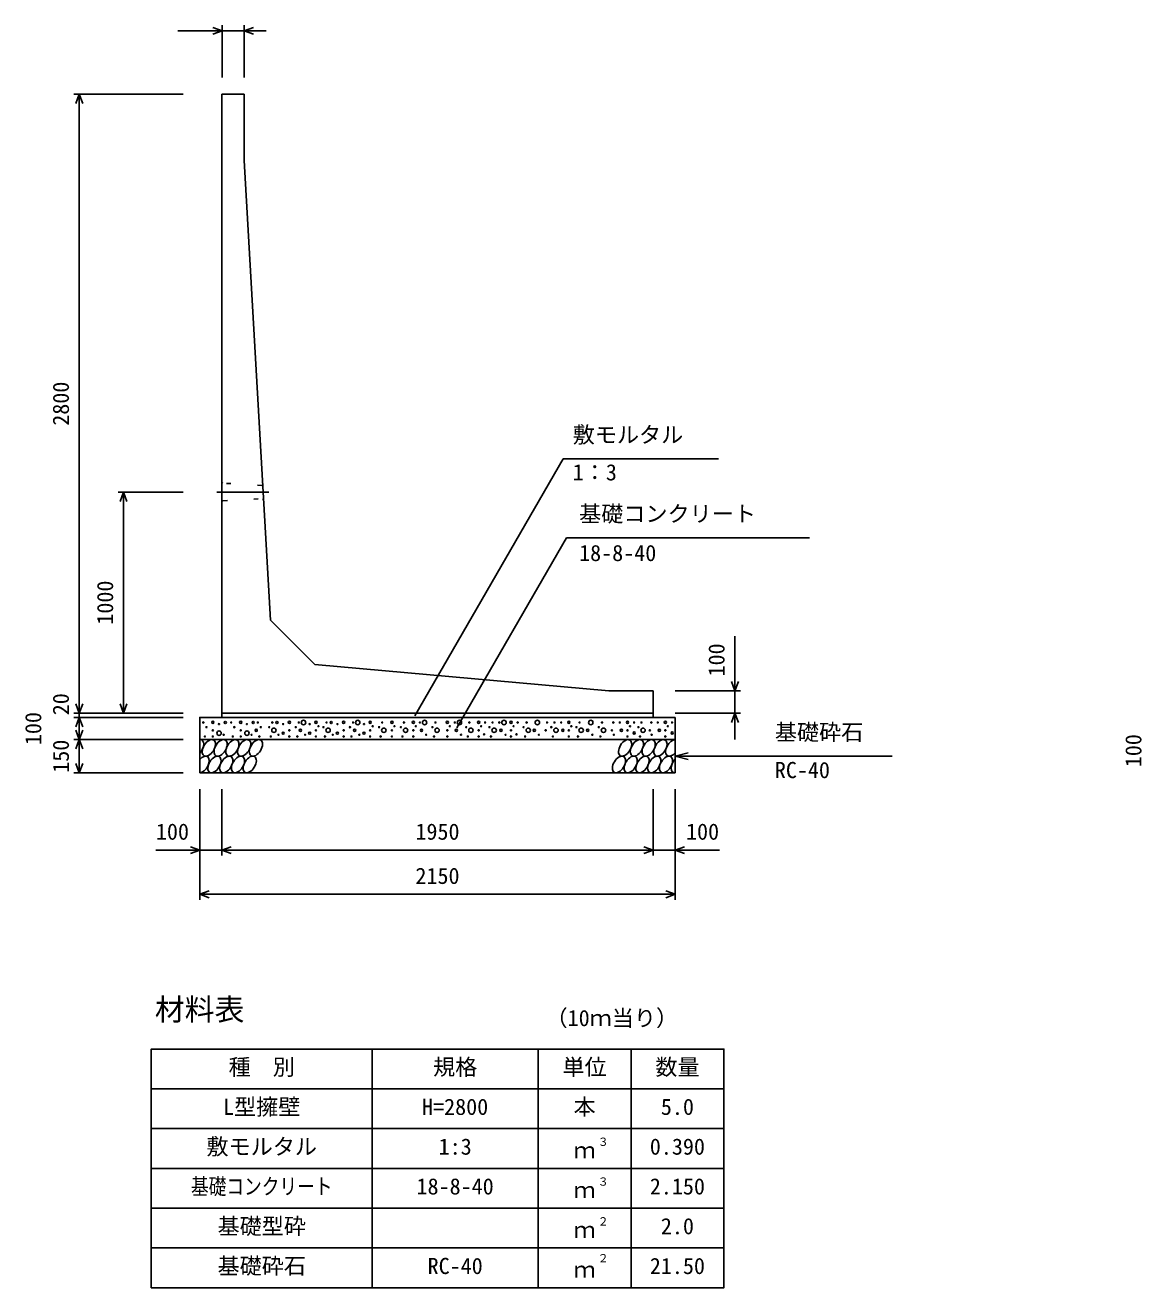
# Model space of a CAD drawing. Units: millimetres, scale not verified. Extents: x -67200 to 67200, y -23760 to 23760.
# Drawn here: x 24198 to 29247, y -5706 to 6 of the extents above; entities that cross this region are included whole.
import ezdxf
from ezdxf.enums import TextEntityAlignment as Align

# ---------------------------------------------------------------- set-up
doc = ezdxf.new("R2010")
doc.units = ezdxf.units.MM
doc.header["$LTSCALE"] = 80
doc.linetypes.add('CHAIN1', pattern=[8, 5, -1, 1, -1])
doc.linetypes.add('DOTTED', pattern=[1.75, 0.25, -1.5])
for name, color, linetype, lineweight in [('0-0_CENTER', 7, 'CHAIN1', 25), ('0-1_DIM', 7, 'Continuous', 25), ('0-3_HATCH', 6, 'Continuous', 25), ('0-4_HYO', 3, 'Continuous', 25), ('0-5_HYO2', 4, 'Continuous', 25), ('0-6_OUTLINE', 1, 'Continuous', 25), ('0-7_OUTLINE2', 4, 'DOTTED', 25), ('0-8_TXT', 7, 'Continuous', 25)]:
    doc.layers.add(name, color=color, linetype=linetype, lineweight=lineweight)
doc.styles.add('ＭＳ ゴシック', font='')
doc.styles.get('ＭＳ ゴシック').set_extended_font_data('MS Gothic')

msp = doc.modelspace()

# ---------------------------------------------------------------- linework, layer by layer
at = {"layer": '0-0_CENTER'}
msp.add_line((25064.3, -2105.79), (25298.42, -2105.79), dxfattribs=at)
at = {"layer": '0-1_DIM'}
for p, q in [((25087.68, 6.1), (25087.68, -230.79)), ((25187.68, 6.1), (25187.68, -230.79)), ((24888.13, -18.9), (25087.68, -18.9)), ((25187.68, -18.9), (25087.68, -18.9)), ((25187.68, -18.9), (25287.68, -18.9)), ((24416.96, -305.79), (24911.96, -305.79)), ((24441.96, -3105.79), (24441.96, -305.79)), ((25959.11, -3117.69), (26630.38, -1955.01)), ((27332.79, -1955.01), (26630.38, -1955.01)), ((24616.96, -2105.79), (24911.96, -2105.79)), ((24641.96, -2105.79), (24641.96, -3105.79)), ((26148.59, -3172.08), (26644.86, -2312.52)), ((27744.4, -2312.52), (26644.86, -2312.52)), ((27406.96, -3005.79), (27406.96, -2758.1)), ((27431.96, -3005.79), (27136.96, -3005.79)), ((27406.96, -3005.79), (27406.96, -3105.79)), ((24416.96, -3105.79), (24911.96, -3105.79)), ((24416.96, -3125.79), (24911.96, -3125.79)), ((24441.96, -3105.79), (24441.96, -3125.79)), ((24441.96, -3125.79), (24441.96, -3225.79)), ((27431.96, -3105.79), (27136.96, -3105.79)), ((27406.96, -3225.79), (27406.96, -3105.79)), ((24416.96, -3225.79), (24911.96, -3225.79)), ((24441.96, -3225.79), (24441.96, -3375.79)), ((27136.96, -3300.79), (27194.92, -3285.26)), ((28117.28, -3300.79), (27136.96, -3300.79)), ((27136.96, -3300.79), (27194.92, -3316.32)), ((24416.96, -3375.79), (24911.96, -3375.79)), ((24986.96, -3950.79), (24986.96, -3450.79)), ((25086.96, -3750.79), (25086.96, -3450.79)), ((27036.96, -3750.79), (27036.96, -3450.79)), ((27036.96, -3750.79), (27036.96, -3450.79)), ((27136.96, -3950.79), (27136.96, -3450.79)), ((24787.42, -3725.79), (24986.96, -3725.79)), ((25086.96, -3725.79), (24986.96, -3725.79)), ((27036.96, -3725.79), (25086.96, -3725.79)), ((27136.96, -3725.79), (27036.96, -3725.79)), ((27336.51, -3725.79), (27136.96, -3725.79)), ((27136.96, -3925.79), (24986.96, -3925.79))]:
    msp.add_line(p, q, dxfattribs=at)
for points in [[(25045.39, -3.51), (25087.68, -18.9), (25045.39, -34.29)], [(25229.96, -3.51), (25187.68, -18.9), (25229.96, -34.29)], [(24457.36, -348.08), (24441.96, -305.79), (24426.57, -348.08)], [(24657.36, -2148.08), (24641.96, -2105.79), (24626.57, -2148.08)], [(27391.57, -2963.51), (27406.96, -3005.79), (27422.36, -2963.51)], [(24457.36, -3063.51), (24441.96, -3105.79), (24426.57, -3063.51)], [(24657.36, -3063.51), (24641.96, -3105.79), (24626.57, -3063.51)], [(24457.36, -3168.08), (24441.96, -3125.79), (24426.57, -3168.08)], [(27391.57, -3148.08), (27406.96, -3105.79), (27422.36, -3148.08)], [(24457.36, -3183.51), (24441.96, -3225.79), (24426.57, -3183.51)], [(24457.36, -3268.08), (24441.96, -3225.79), (24426.57, -3268.08)], [(24457.36, -3333.51), (24441.96, -3375.79), (24426.57, -3333.51)], [(24944.68, -3710.4), (24986.96, -3725.79), (24944.68, -3741.18)], [(25129.25, -3710.4), (25086.96, -3725.79), (25129.25, -3741.18)], [(26994.68, -3710.4), (27036.96, -3725.79), (26994.68, -3741.18)], [(27179.25, -3710.4), (27136.96, -3725.79), (27179.25, -3741.18)], [(25029.25, -3910.4), (24986.96, -3925.79), (25029.25, -3941.18)], [(27094.68, -3910.4), (27136.96, -3925.79), (27094.68, -3941.18)]]:
    msp.add_lwpolyline(points, dxfattribs=at)
at = {"layer": '0-3_HATCH'}
for centre, radius in [((25455.92, -3148.62), 10), ((25701.15, -3148.62), 10), ((26003.38, -3148.62), 10), ((26161.04, -3148.62), 10), ((26362.67, -3148.62), 10), ((26513.3, -3148.62), 10), ((26754.95, -3148.62), 10), ((25002.93, -3148.62), 2.5), ((25016.95, -3169.63), 2.5), ((25045.83, -3147.74), 5), ((25045.83, -3183.63), 2.5), ((25073.87, -3196.77), 10), ((25073.87, -3155.62), 2.5), ((25101.9, -3148.62), 5), ((25129.04, -3148.62), 2.5), ((25143.06, -3169.63), 2.5), ((25171.93, -3147.74), 5), ((25171.93, -3183.63), 2.5), ((25199.97, -3196.77), 10), ((25199.97, -3155.62), 2.5), ((25228.01, -3148.62), 5), ((25242.03, -3183.63), 5), ((25249.04, -3148.62), 2.5), ((25263.06, -3169.63), 2.5), ((25300.87, -3169.63), 2.5), ((25321.9, -3183.63), 10), ((25314.89, -3148.62), 2.5), ((25335.92, -3148.62), 5), ((25363.96, -3196.77), 5), ((25363.96, -3155.62), 2.5), ((25392, -3147.74), 5), ((25392, -3183.63), 2.5), ((25420.87, -3169.63), 2.5), ((25434.89, -3148.62), 2.5), ((25441.9, -3183.63), 5), ((25483.96, -3196.77), 5), ((25483.96, -3155.62), 2.5), ((25512, -3147.74), 5), ((25512, -3183.63), 2.5), ((25523.34, -3165.31), 2.5), ((25546.1, -3169.63), 2.5), ((25567.13, -3183.63), 10), ((25560.12, -3148.62), 2.5), ((25581.15, -3148.62), 5), ((25609.18, -3196.77), 5), ((25609.18, -3155.62), 2.5), ((25637.22, -3147.74), 5), ((25637.22, -3183.63), 2.5), ((25666.1, -3169.63), 2.5), ((25680.12, -3148.62), 2.5), ((25687.13, -3183.63), 5), ((25729.18, -3196.77), 5), ((25729.18, -3155.62), 2.5), ((25757.22, -3147.74), 5), ((25757.22, -3183.63), 2.5), ((25768.56, -3165.31), 2.5), ((25798.02, -3169.63), 2.5), ((25819.05, -3183.63), 10), ((25812.04, -3148.62), 2.5), ((25855.66, -3147.74), 5), ((25855.66, -3183.63), 2.5), ((25867, -3165.31), 2.5), ((25896.46, -3169.63), 2.5), ((25917.49, -3183.63), 10), ((25910.48, -3148.62), 2.5), ((25952.65, -3147.74), 5), ((25952.65, -3183.63), 2.5), ((25963.99, -3165.31), 2.5), ((25982.35, -3148.62), 2.5), ((25989.36, -3183.63), 5), ((26038.73, -3169.63), 2.5), ((26059.76, -3183.63), 10), ((26052.75, -3148.62), 2.5), ((26106.04, -3147.74), 5), ((26106.04, -3183.63), 2.5), ((26117.38, -3165.31), 2.5), ((26140.01, -3148.62), 2.5), ((26147.02, -3183.63), 5), ((26191.71, -3169.63), 2.5), ((26212.74, -3183.63), 10), ((26205.73, -3148.62), 2.5), ((26247.9, -3147.74), 5), ((26247.9, -3183.63), 2.5), ((26259.24, -3165.31), 2.5), ((26277.6, -3148.62), 2.5), ((26296.83, -3169.63), 2.5), ((26317.86, -3183.63), 10), ((26310.85, -3148.62), 2.5), ((26341.64, -3148.62), 2.5), ((26348.65, -3183.63), 5), ((26394.43, -3147.74), 5), ((26394.43, -3183.63), 2.5), ((26405.77, -3165.31), 2.5), ((26424.13, -3148.62), 2.5), ((26451.13, -3169.63), 2.5), ((26472.16, -3183.63), 10), ((26465.14, -3148.62), 2.5), ((26499.28, -3183.63), 5), ((26550.96, -3183.63), 2.5), ((26557.39, -3148.62), 2.5), ((26576.63, -3169.63), 2.5), ((26597.66, -3183.63), 10), ((26590.64, -3148.62), 2.5), ((26621.43, -3148.62), 2.5), ((26628.44, -3183.63), 5), ((26655.84, -3147.74), 5), ((26655.84, -3183.63), 2.5), ((26667.18, -3165.31), 2.5), ((26690.3, -3169.63), 2.5), ((26711.33, -3183.63), 10), ((26704.32, -3148.62), 2.5), ((26740.93, -3183.63), 5), ((26791.57, -3169.63), 2.5), ((26812.6, -3183.63), 10), ((26805.59, -3148.62), 2.5), ((26850.62, -3183.63), 2.5), ((26857.06, -3148.62), 2.5), ((26886.43, -3148.62), 2.5), ((26893.44, -3183.63), 5), ((26920.83, -3147.74), 5), ((26920.83, -3183.63), 2.5), ((26932.17, -3165.31), 2.5), ((26951.31, -3195.92), 5), ((26951.14, -3148.62), 2.5), ((26970.35, -3169.63), 2.5), ((26991.38, -3183.63), 10), ((26984.37, -3148.62), 2.5), ((27022.11, -3183.63), 2.5), ((27028.54, -3148.62), 2.5), ((27057.91, -3148.62), 2.5), ((27064.93, -3183.63), 5), ((27092.32, -3147.74), 5), ((27092.32, -3183.63), 2.5), ((27103.66, -3165.31), 2.5), ((27122.8, -3195.92), 5), ((27122.63, -3148.62), 2.5), ((25009.94, -3211.65), 2.5), ((25045.83, -3211.65), 2.5), ((25094.89, -3203.77), 2.5), ((25136.05, -3211.65), 2.5), ((25171.93, -3211.65), 2.5), ((25221, -3203.77), 2.5), ((25256.05, -3211.65), 2.5), ((25307.88, -3211.65), 2.5), ((25342.93, -3203.77), 2.5), ((25392, -3211.65), 2.5), ((25427.88, -3211.65), 2.5), ((25462.93, -3203.77), 2.5), ((25512, -3211.65), 2.5), ((25553.11, -3211.65), 2.5), ((25588.15, -3203.77), 2.5), ((25637.22, -3211.65), 2.5), ((25673.11, -3211.65), 2.5), ((25708.15, -3203.77), 2.5), ((25757.22, -3211.65), 2.5), ((25805.03, -3211.65), 2.5), ((25855.66, -3211.65), 2.5), ((25903.47, -3211.65), 2.5), ((25952.65, -3211.65), 2.5), ((26010.39, -3203.77), 2.5), ((26045.74, -3211.65), 2.5), ((26106.04, -3211.65), 2.5), ((26168.05, -3203.77), 2.5), ((26198.72, -3211.65), 2.5), ((26247.9, -3211.65), 2.5), ((26272.56, -3201.98), 2.5), ((26303.84, -3211.65), 2.5), ((26369.68, -3203.77), 2.5), ((26394.43, -3211.65), 2.5), ((26419.09, -3201.98), 2.5), ((26458.14, -3211.65), 2.5), ((26520.31, -3203.77), 2.5), ((26583.64, -3211.65), 2.5), ((26655.84, -3211.65), 2.5), ((26697.31, -3211.65), 2.5), ((26761.96, -3203.77), 2.5), ((26798.58, -3211.65), 2.5), ((26858.97, -3203.77), 2.5), ((26920.83, -3211.65), 2.5), ((26977.36, -3211.65), 2.5), ((27030.45, -3203.77), 2.5), ((27092.32, -3211.65), 2.5)]:
    msp.add_circle(centre, radius, dxfattribs=at)
for centre, start_param, end_param in [((24974.6, -3263.3), 4.385593, 6.6745444), ((27123.11, -3263.3), 0.3357715, 4.4411806), ((24999.92, -3338.29), 3.5111464, 7.548991), ((27148.43, -3338.29), 1.2110787, 3.5658734)]:
    msp.add_ellipse(centre, major_axis=(21.81, 35.31), ratio=0.5792, start_param=start_param, end_param=end_param, dxfattribs=at)
for centre in [(25027.81, -3263.3), (25081.02, -3263.3), (25134.23, -3263.3), (25187.43, -3263.3), (25240.64, -3263.3), (26910.27, -3263.3), (26963.48, -3263.3), (27016.69, -3263.3), (27069.9, -3263.3), (25053.13, -3338.29), (25106.34, -3338.29), (25159.55, -3338.29), (25212.76, -3338.29), (26882.38, -3338.29), (26935.59, -3338.29), (26988.8, -3338.29), (27042.01, -3338.29), (27095.22, -3338.29)]:
    msp.add_ellipse(centre, major_axis=(21.81, 35.31), ratio=0.5792, dxfattribs=at)
at = {"layer": '0-4_HYO'}
for p, q in [((25766.96, -4625.79), (25766.96, -5705.79)), ((26516.96, -4625.79), (26516.96, -5705.79)), ((26936.96, -4625.79), (26936.96, -5705.79)), ((24766.96, -4805.79), (27356.96, -4805.79))]:
    msp.add_line(p, q, dxfattribs=at)
msp.add_lwpolyline([(24766.96, -5705.79), (27356.96, -5705.79), (27356.96, -4625.79), (24766.96, -4625.79)], close=True, dxfattribs=at)
at = {"layer": '0-5_HYO2'}
for p, q in [((24766.96, -4985.79), (27356.96, -4985.79)), ((24766.96, -5165.79), (27356.96, -5165.79)), ((24766.96, -5345.79), (27356.96, -5345.79)), ((24766.96, -5525.79), (27356.96, -5525.79))]:
    msp.add_line(p, q, dxfattribs=at)
at = {"layer": '0-6_OUTLINE'}
for p, q in [((25086.96, -305.79), (25186.96, -305.79)), ((25086.96, -3125.79), (25086.96, -305.79)), ((25186.96, -605.79), (25186.96, -305.79)), ((25186.96, -605.79), (25306.96, -2685.79)), ((27036.96, -3005.79), (26836.96, -3005.79)), ((27036.96, -3005.79), (27036.96, -3125.79)), ((25086.96, -3105.79), (27036.96, -3105.79)), ((27136.96, -3125.79), (27136.96, -3375.79)), ((27136.96, -3225.79), (24986.96, -3225.79)), ((27136.96, -3375.79), (24986.96, -3375.79))]:
    msp.add_line(p, q, dxfattribs=at)
for points in [[(26836.96, -3005.79), (25506.96, -2885.79), (25306.96, -2685.79)], [(27136.96, -3125.79), (24986.96, -3125.79), (24986.96, -3375.79)]]:
    msp.add_lwpolyline(points, dxfattribs=at)
at = {"layer": '0-7_OUTLINE2'}
for p, q in [((25091.46, -2065.79), (25086.96, -2061.29)), ((25267.26, -2075.79), (25091.46, -2065.79)), ((25271.51, -2071.29), (25267.26, -2075.79)), ((25086.96, -2150.29), (25091.46, -2145.79)), ((25091.46, -2145.79), (25270.73, -2135.79)), ((25275.49, -2140.29), (25270.73, -2135.79))]:
    msp.add_line(p, q, dxfattribs=at)

# ---------------------------------------------------------------- texts
at = {"layer": '0-1_DIM', "style": 'ＭＳ ゴシック'}
for s, p in [('2800', (24416.96, -1805.79)), ('1000', (24616.96, -2705.79)), ('100', (27381.96, -2940.15)), ('20', (24416.96, -3115.73)), ('100', (24291.96, -3250.79)), ('150', (24416.96, -3375.79)), ('100', (29267.32, -3350.79))]:
    msp.add_text(s, height=73.31, rotation=90, dxfattribs=at).set_placement(p, align=Align.BOTTOM_LEFT)
for s, p in [('敷モルタル', (26673.23, -1905.01)), ('1：3', (26673.23, -2075.13)), ('基礎コンクリート', (26702.12, -2262.52)), ('18-8-40', (26702.12, -2440.15)), ('基礎砕石', (27587.22, -3250.79)), ('RC-40', (27587.22, -3422.17)), ('100', (24788.32, -3700.79)), ('1950', (25961.96, -3700.79)), ('100', (27185.6, -3700.79)), ('2150', (25961.96, -3900.79))]:
    msp.add_text(s, height=73.31, dxfattribs=at).set_placement(p, align=Align.BOTTOM_LEFT)
at = {"layer": '0-8_TXT', "style": 'ＭＳ ゴシック'}
for s, height, p in [('材料表', 98.97, (24783.63, -4525.79)), ('（10ｍ当り）', 73.31, (26550.3, -4544.13)), ('種\u3000別', 73.31, (25116.96, -4765.79)), ('規格', 73.31, (26041.96, -4765.79)), ('単位', 73.31, (26626.96, -4765.79)), ('数量', 73.31, (27046.96, -4765.79)), ('L型擁壁', 73.31, (25091.96, -4945.79)), ('H=2800', 73.31, (25991.96, -4945.79)), ('本', 73.31, (26676.96, -4945.79)), ('5.0', 73.31, (27071.96, -4945.79)), ('敷モルタル', 73.31, (25016.96, -5125.79)), ('1:3', 73.31, (26066.96, -5125.79)), ('ｍ', 73.31, (26676.96, -5142.46)), ('３', 36.66, (26786.2, -5075.18)), ('0.390', 73.31, (27021.96, -5125.79)), ('18-8-40', 73.31, (25966.96, -5305.79)), ('ｍ', 73.31, (26676.96, -5322.46)), ('３', 36.66, (26786.2, -5255.18)), ('2.150', 73.31, (27021.96, -5305.79)), ('基礎型砕', 73.31, (25066.96, -5485.79)), ('ｍ', 73.31, (26676.96, -5502.46)), ('２', 36.66, (26786.2, -5435.18)), ('2.0', 73.31, (27071.96, -5485.79)), ('基礎砕石', 73.31, (25066.96, -5665.79)), ('RC-40', 73.31, (26016.96, -5665.79)), ('２', 36.66, (26786.2, -5601.85)), ('21.50', 73.31, (27021.96, -5665.79)), ('ｍ', 73.31, (26676.96, -5682.46))]:
    msp.add_text(s, height=height, dxfattribs=at).set_placement(p, align=Align.BOTTOM_LEFT)
at = {"layer": '0-8_TXT', "style": 'ＭＳ ゴシック', "width": 0.8}
msp.add_text('基礎コンクリート', height=73.31, dxfattribs=at).set_placement((24946.96, -5305.79), align=Align.BOTTOM_LEFT)

doc.saveas('drawing.dxf')
